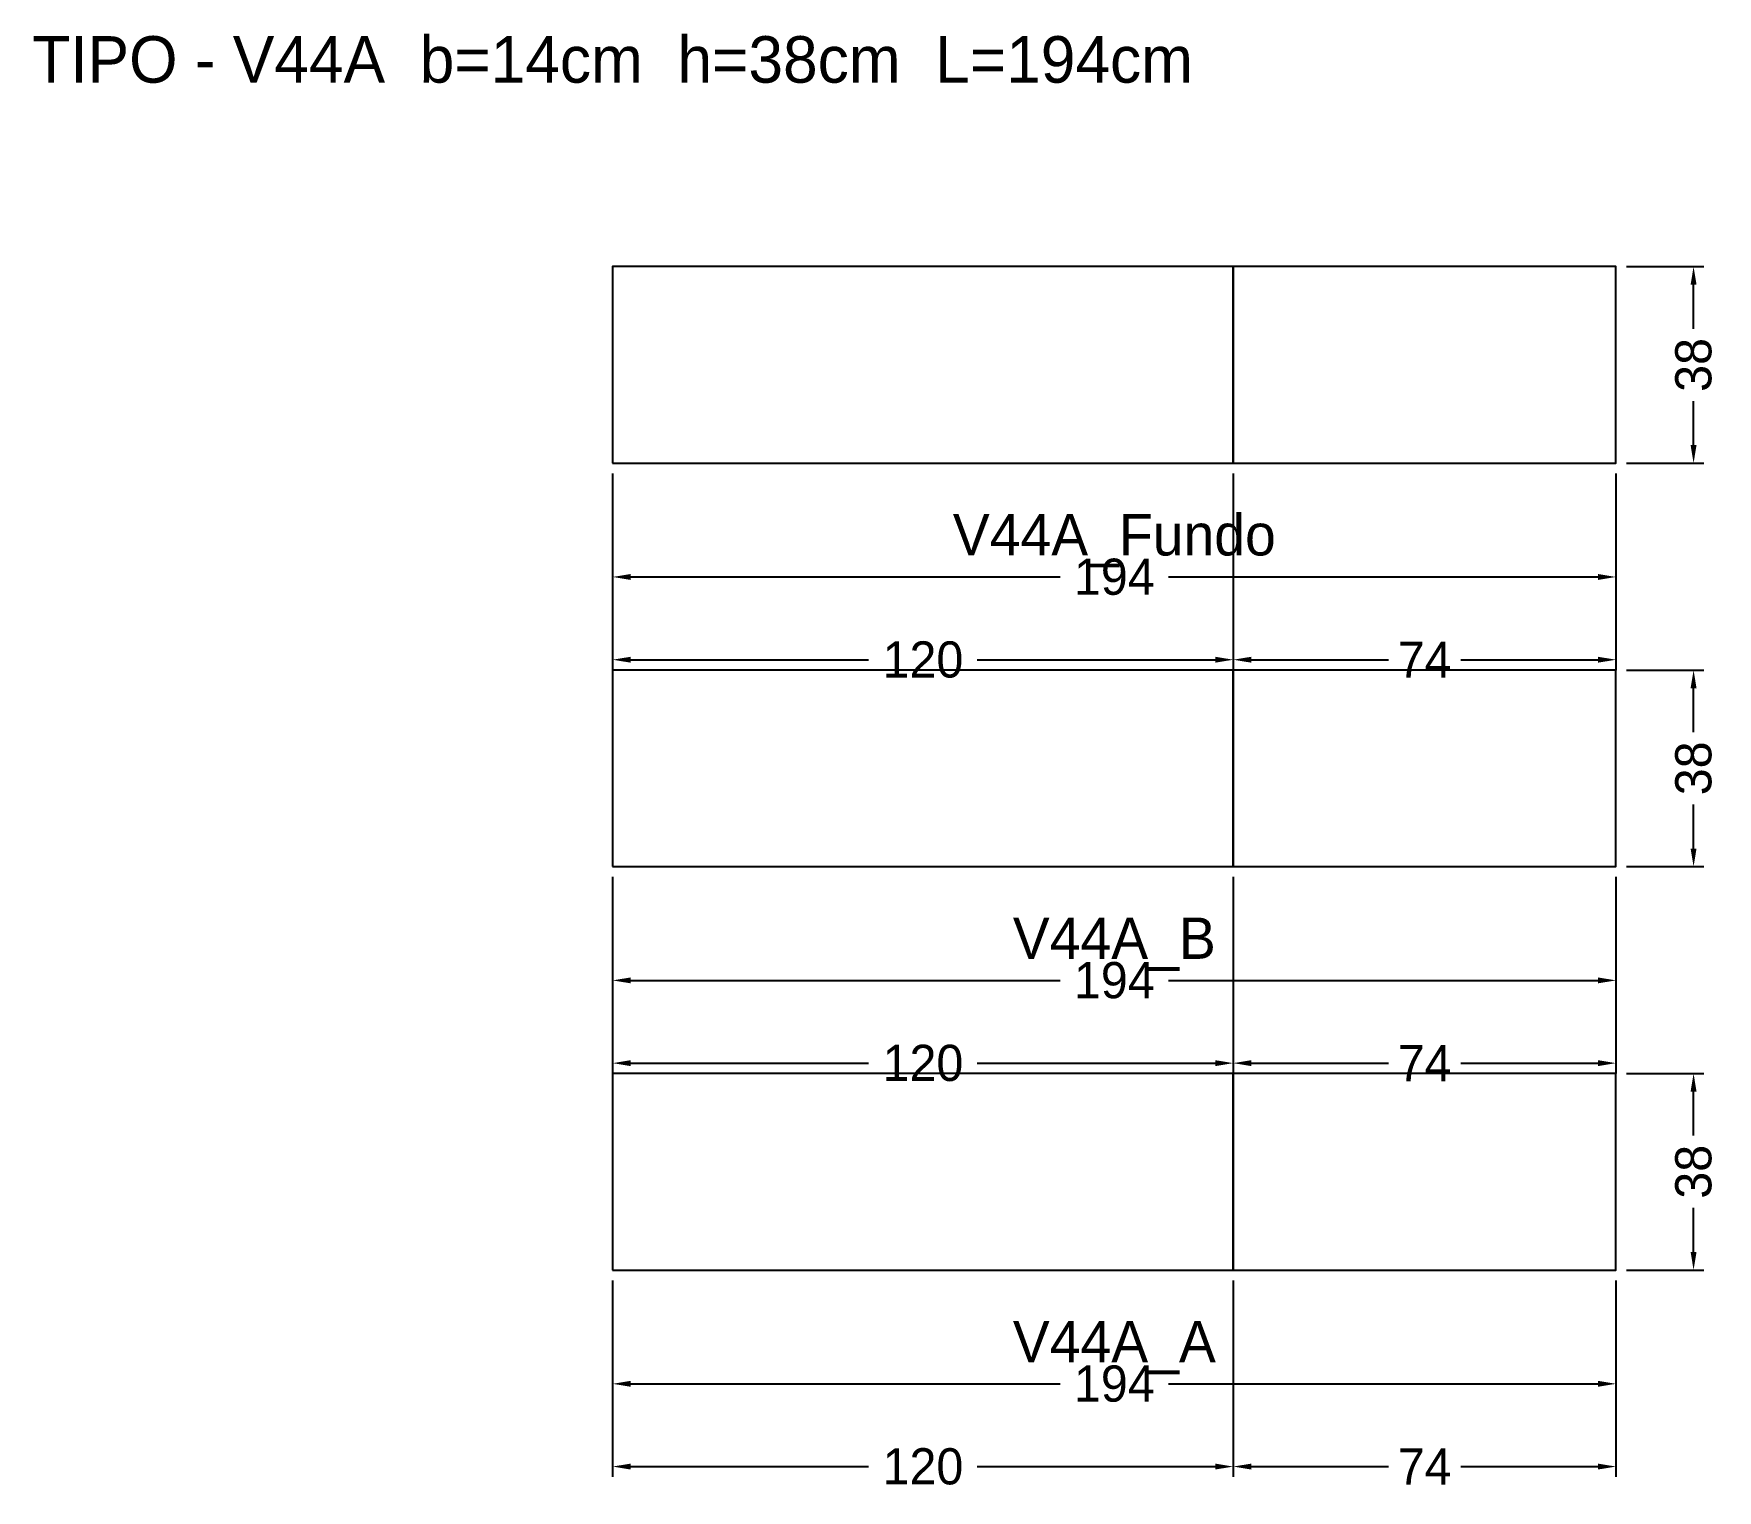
# Model space of a CAD drawing. Header units: metres. Extents: x -112 to 214, y -43 to 239.
import ezdxf

# ---------------------------------------------------------------- set-up
doc = ezdxf.new("R2010")
doc.units = ezdxf.units.M
for name, color, linetype in [('COTA', 3, 'Continuous'), ('NOMENCLATURA', 2, 'Continuous'), ('Paineis', 7, 'Continuous'), ('Texto Secao', 2, 'Continuous')]:
    doc.layers.add(name, color=color, linetype=linetype)
doc.dimstyles.new('COTA_VIG', dxfattribs={"dimtxt": 7, "dimasz": 3.5, "dimexe": 2, "dimexo": 2, "dimgap": 1.5, "dimtad": 1, "dimdec": 1, "dimcen": 2.5, "dimclrd": 3, "dimclre": 3, "dimclrt": 3, "dimazin": 3, "dimtfac": 1, "dimtmove": 0, "dimatfit": 3})

# ---------------------------------------------------------------- blocks, each defined once
blk = doc.blocks.new('_CLOSEDFILLED')
at = {"color": 0, "linetype": 'BYBLOCK'}
blk.add_solid([(-1, 0.164), (0, 0), (-1, -0.164)], dxfattribs=at)
blk = doc.blocks.new('*D1')
at = {"color": 3}
for p, q in [((0, -2), (0, -24)), ((194, -2), (194, -24)), ((3.5, -22), (86.5, -22)), ((107.5, -22), (190.5, -22))]:
    blk.add_line(p, q, dxfattribs=at)
at = {"layer": 'Defpoints'}
for p in [(0, 0), (194, 0), (0, -22)]:
    blk.add_point(p, dxfattribs=at)
at = {"layer": 'COTA', "color": 3, "xscale": 3.5, "yscale": 3.5, "rotation": 180}
blk.add_blockref('_CLOSEDFILLED', (0, -22), dxfattribs=at)
at = {"layer": 'COTA', "color": 3, "xscale": 3.5, "yscale": 3.5}
blk.add_blockref('_CLOSEDFILLED', (194, -22), dxfattribs=at)
at = {"layer": 'COTA', "color": 3, "insert": (97, -22), "char_height": 7, "attachment_point": 5}
blk.add_mtext('194', dxfattribs=at)
blk = doc.blocks.new('*D2')
at = {"color": 3}
for p, q in [((0, -2), (0, -40)), ((120, -2), (120, -40)), ((3.5, -38), (49.5, -38)), ((70.5, -38), (116.5, -38))]:
    blk.add_line(p, q, dxfattribs=at)
at = {"layer": 'Defpoints'}
for p in [(0, 0), (120, 0), (0, -38)]:
    blk.add_point(p, dxfattribs=at)
at = {"layer": 'COTA', "color": 3, "xscale": 3.5, "yscale": 3.5, "rotation": 180}
blk.add_blockref('_CLOSEDFILLED', (0, -38), dxfattribs=at)
at = {"layer": 'COTA', "color": 3, "xscale": 3.5, "yscale": 3.5}
blk.add_blockref('_CLOSEDFILLED', (120, -38), dxfattribs=at)
at = {"layer": 'COTA', "color": 3, "insert": (60, -38), "char_height": 7, "attachment_point": 5}
blk.add_mtext('120', dxfattribs=at)
blk = doc.blocks.new('*D3')
at = {"color": 3}
for p, q in [((120, -2), (120, -40)), ((194, -2), (194, -40)), ((123.5, -38), (150, -38)), ((164, -38), (190.5, -38))]:
    blk.add_line(p, q, dxfattribs=at)
at = {"layer": 'Defpoints'}
for p in [(120, 0), (194, 0), (120, -38)]:
    blk.add_point(p, dxfattribs=at)
at = {"layer": 'COTA', "color": 3, "xscale": 3.5, "yscale": 3.5, "rotation": 180}
blk.add_blockref('_CLOSEDFILLED', (120, -38), dxfattribs=at)
at = {"layer": 'COTA', "color": 3, "xscale": 3.5, "yscale": 3.5}
blk.add_blockref('_CLOSEDFILLED', (194, -38), dxfattribs=at)
at = {"layer": 'COTA', "color": 3, "insert": (157, -38), "char_height": 7, "attachment_point": 5}
blk.add_mtext('74', dxfattribs=at)
blk = doc.blocks.new('*D4')
at = {"color": 3}
for p, q in [((196, 38), (211, 38)), ((209, 26), (209, 34.5)), ((209, 3.5), (209, 12)), ((196, 0), (211, 0))]:
    blk.add_line(p, q, dxfattribs=at)
at = {"layer": 'Defpoints'}
for p in [(194, 38), (194, 0), (209, 0)]:
    blk.add_point(p, dxfattribs=at)
at = {"layer": 'COTA', "color": 3, "xscale": 3.5, "yscale": 3.5}
for p, rotation in [((209, 38), 90), ((209, 0), 270)]:
    blk.add_blockref('_CLOSEDFILLED', p, dxfattribs=dict(at, rotation=rotation))
at = {"layer": 'COTA', "color": 3, "insert": (209, 19), "char_height": 7, "attachment_point": 5, "rotation": 90}
blk.add_mtext('38', dxfattribs=at)
blk = doc.blocks.new('*D5')
at = {"color": 3}
for p, q in [((0, 76), (0, 54)), ((194, 76), (194, 54)), ((3.5, 56), (86.5, 56)), ((107.5, 56), (190.5, 56))]:
    blk.add_line(p, q, dxfattribs=at)
at = {"layer": 'Defpoints'}
for p in [(0, 78), (194, 78), (0, 56)]:
    blk.add_point(p, dxfattribs=at)
at = {"layer": 'COTA', "color": 3, "xscale": 3.5, "yscale": 3.5, "rotation": 180}
blk.add_blockref('_CLOSEDFILLED', (0, 56), dxfattribs=at)
at = {"layer": 'COTA', "color": 3, "xscale": 3.5, "yscale": 3.5}
blk.add_blockref('_CLOSEDFILLED', (194, 56), dxfattribs=at)
at = {"layer": 'COTA', "color": 3, "insert": (97, 56), "char_height": 7, "attachment_point": 5}
blk.add_mtext('194', dxfattribs=at)
blk = doc.blocks.new('*D6')
at = {"color": 3}
for p, q in [((0, 76), (0, 38)), ((120, 76), (120, 38)), ((3.5, 40), (49.5, 40)), ((70.5, 40), (116.5, 40))]:
    blk.add_line(p, q, dxfattribs=at)
at = {"layer": 'Defpoints'}
for p in [(0, 78), (120, 78), (0, 40)]:
    blk.add_point(p, dxfattribs=at)
at = {"layer": 'COTA', "color": 3, "xscale": 3.5, "yscale": 3.5, "rotation": 180}
blk.add_blockref('_CLOSEDFILLED', (0, 40), dxfattribs=at)
at = {"layer": 'COTA', "color": 3, "xscale": 3.5, "yscale": 3.5}
blk.add_blockref('_CLOSEDFILLED', (120, 40), dxfattribs=at)
at = {"layer": 'COTA', "color": 3, "insert": (60, 40), "char_height": 7, "attachment_point": 5}
blk.add_mtext('120', dxfattribs=at)
blk = doc.blocks.new('*D7')
at = {"color": 3}
for p, q in [((120, 76), (120, 38)), ((194, 76), (194, 38)), ((123.5, 40), (150, 40)), ((164, 40), (190.5, 40))]:
    blk.add_line(p, q, dxfattribs=at)
at = {"layer": 'Defpoints'}
for p in [(120, 78), (194, 78), (120, 40)]:
    blk.add_point(p, dxfattribs=at)
at = {"layer": 'COTA', "color": 3, "xscale": 3.5, "yscale": 3.5, "rotation": 180}
blk.add_blockref('_CLOSEDFILLED', (120, 40), dxfattribs=at)
at = {"layer": 'COTA', "color": 3, "xscale": 3.5, "yscale": 3.5}
blk.add_blockref('_CLOSEDFILLED', (194, 40), dxfattribs=at)
at = {"layer": 'COTA', "color": 3, "insert": (157, 40), "char_height": 7, "attachment_point": 5}
blk.add_mtext('74', dxfattribs=at)
blk = doc.blocks.new('*D8')
at = {"color": 3}
for p, q in [((196, 116), (211, 116)), ((209, 104), (209, 112.5)), ((209, 81.5), (209, 90)), ((196, 78), (211, 78))]:
    blk.add_line(p, q, dxfattribs=at)
at = {"layer": 'Defpoints'}
for p in [(194, 116), (194, 78), (209, 78)]:
    blk.add_point(p, dxfattribs=at)
at = {"layer": 'COTA', "color": 3, "xscale": 3.5, "yscale": 3.5}
for p, rotation in [((209, 116), 90), ((209, 78), 270)]:
    blk.add_blockref('_CLOSEDFILLED', p, dxfattribs=dict(at, rotation=rotation))
at = {"layer": 'COTA', "color": 3, "insert": (209, 97), "char_height": 7, "attachment_point": 5, "rotation": 90}
blk.add_mtext('38', dxfattribs=at)
blk = doc.blocks.new('*D9')
at = {"color": 3}
for p, q in [((0, 154), (0, 132)), ((194, 154), (194, 132)), ((3.5, 134), (86.5, 134)), ((107.5, 134), (190.5, 134))]:
    blk.add_line(p, q, dxfattribs=at)
at = {"layer": 'Defpoints'}
for p in [(0, 156), (194, 156), (0, 134)]:
    blk.add_point(p, dxfattribs=at)
at = {"layer": 'COTA', "color": 3, "xscale": 3.5, "yscale": 3.5, "rotation": 180}
blk.add_blockref('_CLOSEDFILLED', (0, 134), dxfattribs=at)
at = {"layer": 'COTA', "color": 3, "xscale": 3.5, "yscale": 3.5}
blk.add_blockref('_CLOSEDFILLED', (194, 134), dxfattribs=at)
at = {"layer": 'COTA', "color": 3, "insert": (97, 134), "char_height": 7, "attachment_point": 5}
blk.add_mtext('194', dxfattribs=at)
blk = doc.blocks.new('*D10')
at = {"color": 3}
for p, q in [((0, 154), (0, 116)), ((120, 154), (120, 116)), ((3.5, 118), (49.5, 118)), ((70.5, 118), (116.5, 118))]:
    blk.add_line(p, q, dxfattribs=at)
at = {"layer": 'Defpoints'}
for p in [(0, 156), (120, 156), (0, 118)]:
    blk.add_point(p, dxfattribs=at)
at = {"layer": 'COTA', "color": 3, "xscale": 3.5, "yscale": 3.5, "rotation": 180}
blk.add_blockref('_CLOSEDFILLED', (0, 118), dxfattribs=at)
at = {"layer": 'COTA', "color": 3, "xscale": 3.5, "yscale": 3.5}
blk.add_blockref('_CLOSEDFILLED', (120, 118), dxfattribs=at)
at = {"layer": 'COTA', "color": 3, "insert": (60, 118), "char_height": 7, "attachment_point": 5}
blk.add_mtext('120', dxfattribs=at)
blk = doc.blocks.new('*D11')
at = {"color": 3}
for p, q in [((120, 154), (120, 116)), ((194, 154), (194, 116)), ((123.5, 118), (150, 118)), ((164, 118), (190.5, 118))]:
    blk.add_line(p, q, dxfattribs=at)
at = {"layer": 'Defpoints'}
for p in [(120, 156), (194, 156), (120, 118)]:
    blk.add_point(p, dxfattribs=at)
at = {"layer": 'COTA', "color": 3, "xscale": 3.5, "yscale": 3.5, "rotation": 180}
blk.add_blockref('_CLOSEDFILLED', (120, 118), dxfattribs=at)
at = {"layer": 'COTA', "color": 3, "xscale": 3.5, "yscale": 3.5}
blk.add_blockref('_CLOSEDFILLED', (194, 118), dxfattribs=at)
at = {"layer": 'COTA', "color": 3, "insert": (157, 118), "char_height": 7, "attachment_point": 5}
blk.add_mtext('74', dxfattribs=at)
blk = doc.blocks.new('*D12')
at = {"color": 3}
for p, q in [((196, 194), (211, 194)), ((209, 182), (209, 190.5)), ((209, 159.5), (209, 168)), ((196, 156), (211, 156))]:
    blk.add_line(p, q, dxfattribs=at)
at = {"layer": 'Defpoints'}
for p in [(194, 194), (194, 156), (209, 156)]:
    blk.add_point(p, dxfattribs=at)
at = {"layer": 'COTA', "color": 3, "xscale": 3.5, "yscale": 3.5}
for p, rotation in [((209, 194), 90), ((209, 156), 270)]:
    blk.add_blockref('_CLOSEDFILLED', p, dxfattribs=dict(at, rotation=rotation))
at = {"layer": 'COTA', "color": 3, "insert": (209, 175), "char_height": 7, "attachment_point": 5, "rotation": 90}
blk.add_mtext('38', dxfattribs=at)

msp = doc.modelspace()

# ---------------------------------------------------------------- linework, layer by layer
at = {"layer": 'Paineis'}
for points in [[(0, 156), (120, 156), (120, 194), (0, 194)], [(120, 156), (194, 156), (194, 194), (120, 194)], [(0, 78), (120, 78), (120, 116), (0, 116)], [(120, 78), (194, 78), (194, 116), (120, 116)], [(0, 0), (120, 0), (120, 38), (0, 38)], [(120, 0), (194, 0), (194, 38), (120, 38)]]:
    msp.add_lwpolyline(points, close=True, dxfattribs=at)

# ---------------------------------------------------------------- texts
at = {"layer": 'NOMENCLATURA', "insert": (0, 234), "char_height": 9, "width": 214, "attachment_point": 5}
msp.add_mtext('TIPO - V44A  b=14cm  h=38cm  L=194cm', dxfattribs=at)
at = {"layer": 'Texto Secao', "char_height": 8, "width": 214, "attachment_point": 5}
for s, insert in [('V44A_Fundo', (97, 141)), ('V44A_B', (97, 63)), ('V44A_A', (97, -15))]:
    msp.add_mtext(s, dxfattribs=dict(at, insert=insert))

# ---------------------------------------------------------------- dimensions: what is measured, and where the dimension line sits
at = {"layer": 'COTA'}
for base, p1, p2, picture, middle in [((209, 156), (194, 156), (194, 194), '*D12', (209, 175)), ((209, 78), (194, 78), (194, 116), '*D8', (209, 97)), ((209, 0), (194, 0), (194, 38), '*D4', (209, 19))]:
    dim = msp.add_linear_dim(base=base, p1=p1, p2=p2, angle=90, dimstyle='COTA_VIG', dxfattribs=at)
    dim.commit()
    dim.dimension.update_dxf_attribs({"geometry": picture, "text_midpoint": middle})
for base, p1, p2, picture, middle in [((0, 134), (0, 156), (194, 156), '*D9', (97, 134)), ((0, 118), (0, 156), (120, 156), '*D10', (60, 118)), ((120, 118), (120, 156), (194, 156), '*D11', (157, 118)), ((0, 56), (0, 78), (194, 78), '*D5', (97, 56)), ((0, 40), (0, 78), (120, 78), '*D6', (60, 40)), ((120, 40), (120, 78), (194, 78), '*D7', (157, 40)), ((0, -22), (0, 0), (194, 0), '*D1', (97, -22)), ((0, -38), (0, 0), (120, 0), '*D2', (60, -38)), ((120, -38), (120, 0), (194, 0), '*D3', (157, -38))]:
    dim = msp.add_linear_dim(base=base, p1=p1, p2=p2, dimstyle='COTA_VIG', dxfattribs=at)
    dim.commit()
    dim.dimension.update_dxf_attribs({"geometry": picture, "text_midpoint": middle})

doc.saveas('drawing.dxf')
